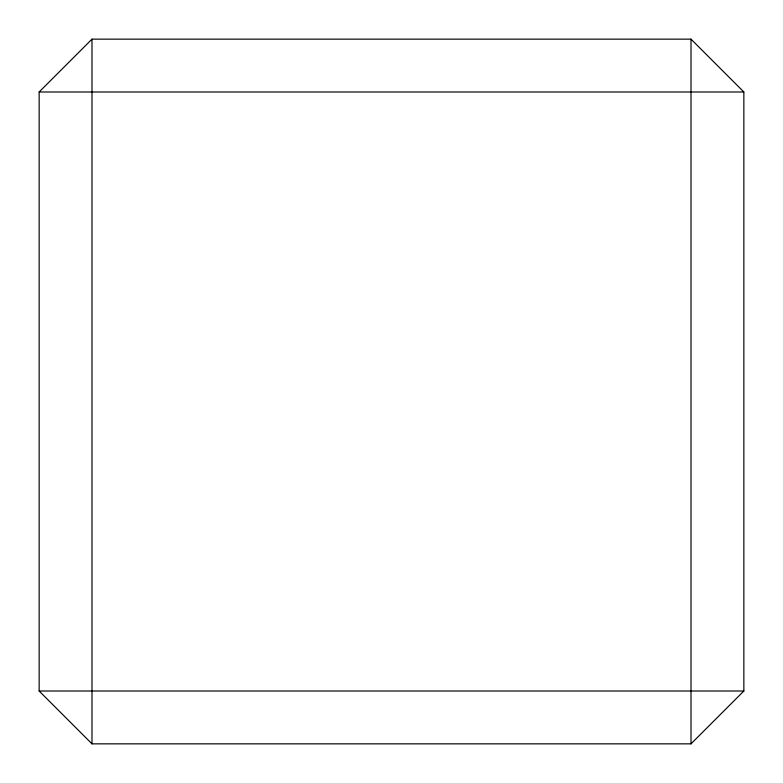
<?xml version="1.0" encoding="UTF-8"?>
<svg xmlns="http://www.w3.org/2000/svg" width="783" height="783" viewBox="0 0 783 783"><rect width="100%" height="100%" fill="white"/><g stroke="black" fill="none" stroke-linecap="round" stroke-linejoin="round"><path stroke-width="1.17" d="M39.15 91.993L91.993 39.15L691.007 39.15L743.85 91.993L743.85 691.007L691.007 743.85L91.993 743.85L39.15 691.007L39.15 91.993L743.85 91.993M39.15 691.007L743.85 691.007M691.007 39.15L691.007 743.85M91.993 39.15L91.993 743.85"/></g></svg>
